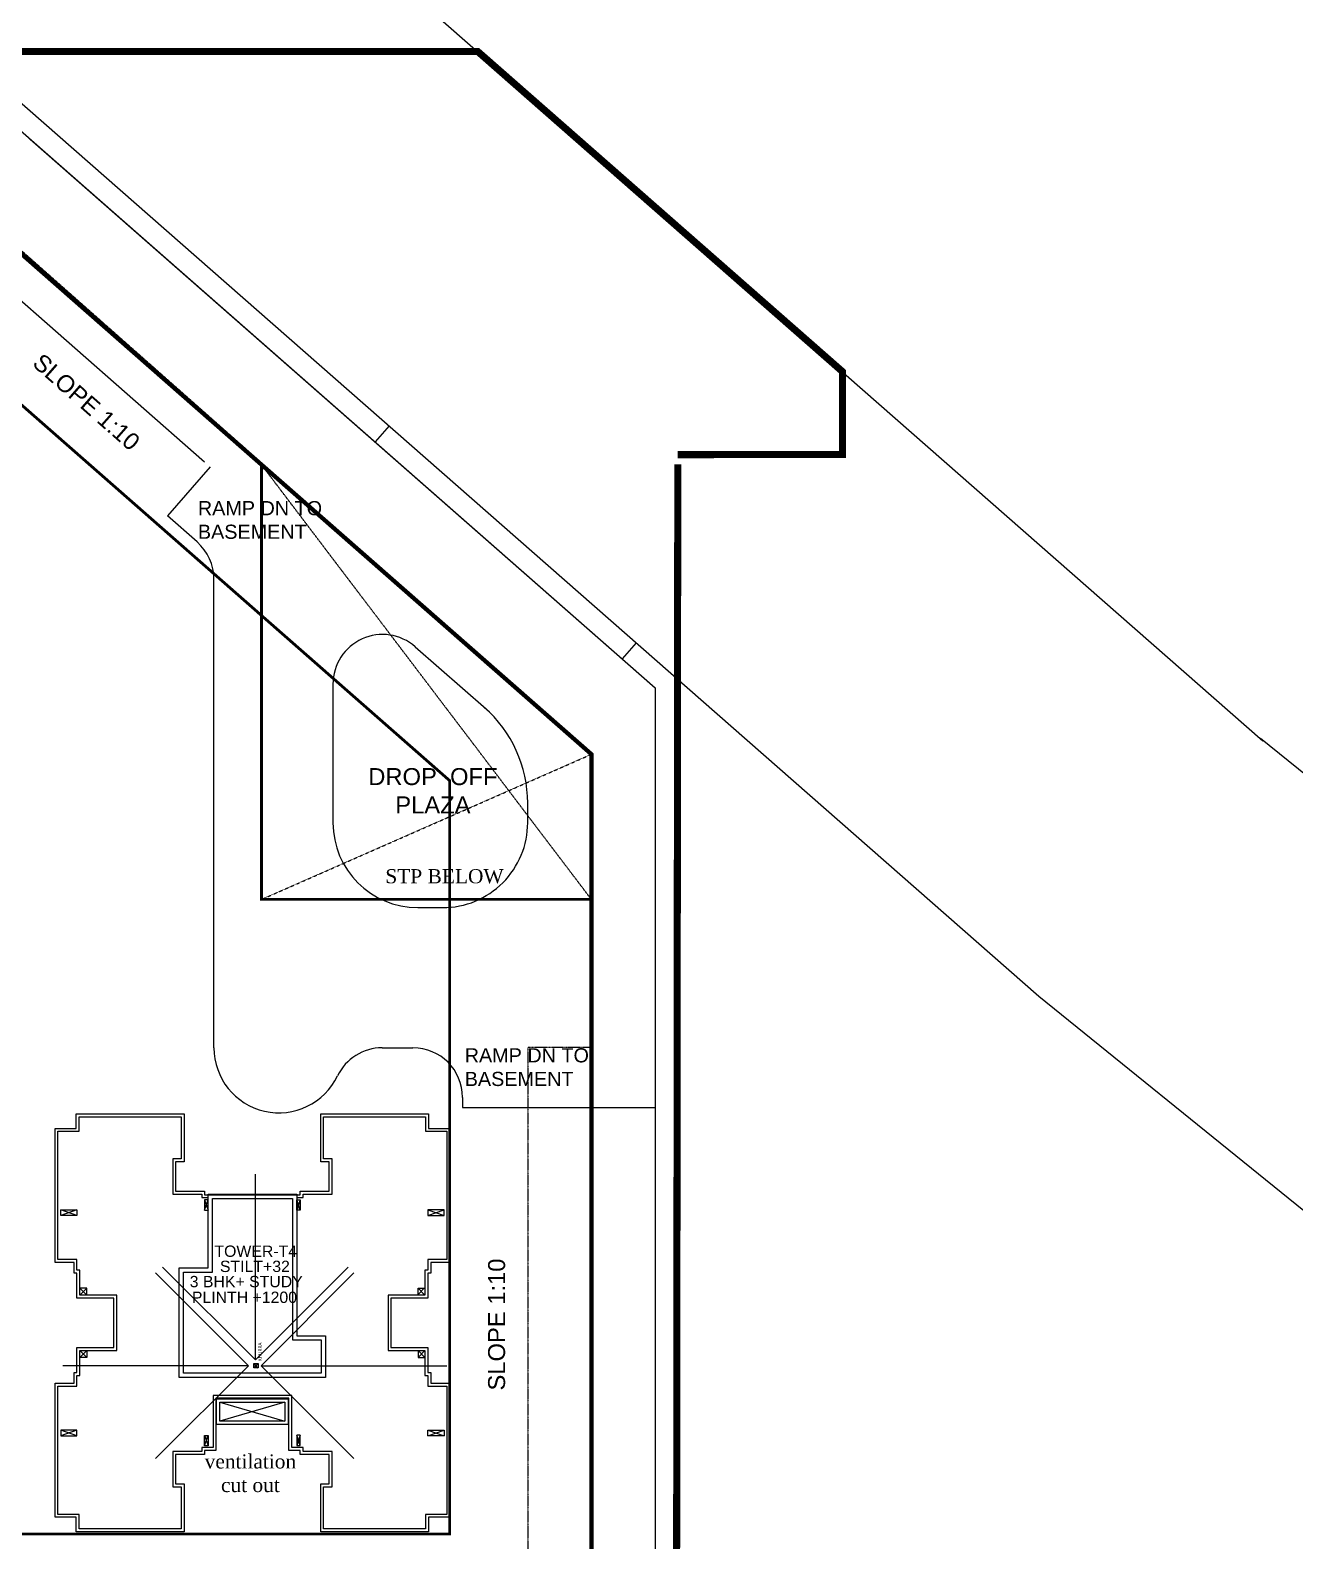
# Model space of a CAD drawing. Header units: millimetres. Extents: x 2061841 to 105821645, y -77612 to 48520811.
# Drawn here: x 105690970 to 105693013, y 48459160 to 48461601 of the extents above; entities that cross this region are included whole.
import ezdxf

# ---------------------------------------------------------------- set-up
doc = ezdxf.new("R2010")
doc.units = ezdxf.units.MM
doc.header["$LTSCALE"] = 10
doc.header["$MEASUREMENT"] = 0
for name, pattern in [('CENTER', [2, 1.25, -0.25, 0.25, -0.25]), ('DASHDOT', [1, 0.5, -0.25, 0, -0.25]), ('HIDDEN', [0.375, 0.25, -0.125])]:
    doc.linetypes.add(name, pattern=pattern)
for name, color, linetype in [('A-ANNO-TEXT', 150, 'Continuous'), ('AC-BLDG', 3, 'Continuous'), ('AC-GRND', 1, 'Continuous'), ('S-OPENING', 6, 'Continuous'), ('SHEET-TEXT', 7, 'Continuous')]:
    doc.layers.add(name, color=color, linetype=linetype)
doc.styles.add('Century', font='swiss.ttf')
doc.styles.add('SS Plan Text', font='calibri.ttf')
doc.styles.add('Text 100', font='romans.shx', dxfattribs={"width": 0.7, "height": 100})
doc.styles.add('Times', font='times.ttf')
doc.dimstyles.new('SCALE 100', dxfattribs={"dimtxt": 100, "dimasz": 75, "dimexe": 50, "dimexo": 50, "dimgap": 40, "dimtad": 1, "dimdec": 0, "dimzin": 1, "dimdsep": 46, "dimtxsty": 'Text 100', "dimblk": 'OBLIQUE', "dimcen": 1, "dimclrd": 3, "dimclre": 3, "dimclrt": 2, "dimadec": 0, "dimazin": 0, "dimtfac": 1, "dimtdec": 0, "dimtofl": 0, "dimtmove": 1, "dimatfit": 3, "dimldrblk": 'OPEN90', "dimfxl": 1, "dimtolj": 1, "dimtzin": 0, "dimarcsym": 0})

# ---------------------------------------------------------------- blocks, each defined once
blk = doc.blocks.new('_Oblique')
at = {"color": 0, "linetype": 'ByBlock', "lineweight": -2}
blk.add_line((-0.5, -0.5), (0.5, 0.5), dxfattribs=at)
blk = doc.blocks.new('_Open90')
at = {"color": 0, "linetype": 'ByBlock', "lineweight": -2}
for p, q in [((-0.5, 0.5), (0, 0)), ((0, 0), (-1, 0)), ((0, 0), (-0.5, -0.5))]:
    blk.add_line(p, q, dxfattribs=at)
blk = doc.blocks.new('A$C3f9037b2')
at = {"layer": 'AC-BLDG', "color": 1, "linetype": 'HIDDEN'}
for p, q in [((146543, -120228), (123250, -89530)), ((123250, -120228), (146543, -109977))]:
    blk.add_line(p, q, dxfattribs=at)
at = {"layer": 'AC-BLDG', "color": 1, "linetype": 'HIDDEN', "const_width": 200}
blk.add_lwpolyline([(123250, -89530), (146543, -109977), (146543, -120228), (123250, -120228), (123250, -89530)], dxfattribs=at)
at = {"layer": 'A-ANNO-TEXT', "insert": (131996, -118089), "char_height": 1000, "width": 9182.53, "attachment_point": 1, "style": 'Times'}
blk.add_mtext('STP BELOW', dxfattribs=at)
blk = doc.blocks.new('A$C82ecaa04')
at = {"layer": 'AC-GRND', "color": 2, "linetype": 'HIDDEN', "ltscale": 5}
blk.add_lwpolyline([(52671, -54347), (52671, -66347), (96841, -66047), (146543, -109977), (146544, -130680), (142044, -130680), (142044, -170041), (125008, -170041), (125008, -175041), (91225, -175041), (91225, -240684), (225330, -240684)], dxfattribs=at)
blk = doc.blocks.new('TOWER-A TYPICAL FLOOR FRAMING PLAN N')
at = {"layer": 'SHEET-TEXT'}
h = blk.add_hatch(color=256, dxfattribs=at)
edge = h.paths.add_edge_path()
edge.add_arc((102928334, 48557457.3), 0.801, 182.4872, 272.4872)
edge.add_ellipse((102928334, 48557457.3), major_axis=(-0.59, 0.541), ratio=1, start_angle=135, end_angle=212.2175)
edge.add_arc((102928334.4, 48557457.1), 0.392, 355.5416, 512.837)
edge.add_arc((102928333.6, 48557457.5), 0.503, 218.5754, 334.9907, ccw=False)
at = {"layer": 'SHEET-TEXT', "ltscale": 51}
for p, q in [((102926120.9, 48561107.5, 101.1), (102929598.6, 48558054.6, 101.1)), ((102926953.3, 48561107.5, 101.1), (102929960.9, 48558467.3, 101.1))]:
    blk.add_line(p, q, dxfattribs=at)
at = {"layer": 'SHEET-TEXT', "color": 8}
for p, q in [((102927969.3, 48559439.2, 101.1), (102928978.9, 48558552.9, 101.1)), ((102927891.8, 48559233.2, 101.1), (102928250.8, 48558918.1, 101.1)), ((102928549.1, 48558975.9, 101.1), (102928526.4, 48558950.1, 101.1)), ((102928260.3, 48558909.7, 101.1), (102928190.9, 48558830.6, 101.1)), ((102928239, 48558788.4, 101.1), (102928190.9, 48558830.6, 101.1)), ((102928266.2, 48557971, 101.1), (102928266.2, 48558728.2, 101.1)), ((102928591.4, 48558619, 101.1), (102928705.8, 48558518.6, 101.1)), ((102928948.1, 48558625.6, 101.1), (102928925.5, 48558599.8, 101.1)), ((102928458.4, 48558558.8, 101.1), (102928458.4, 48558334.8, 101.1)), ((102928978.9, 48558552.9, 101.1), (102928978.9, 48557874.3, 101.1)), ((102928773, 48558334.8, 101.1), (102928773, 48558366.4, 101.1)), ((102928595.7, 48558197.5, 101.1), (102928635.7, 48558197.5, 101.1)), ((102928538, 48557971, 101.1), (102928587.7, 48557971, 101.1)), ((102928667.7, 48557890.9, 101.1), (102928667.7, 48557874.3, 101.1)), ((102928667.7, 48557874.3, 101.1), (102928876, 48557874.3, 101.1)), ((102928876, 48557874.3, 101.1), (102928978.9, 48557874.3, 101.1))]:
    blk.add_line(p, q, dxfattribs=at)
at = {"layer": 'SHEET-TEXT', "ltscale": 0.5}
for p, q in [((102928048.3, 48557836.1, 101.1), (102928048.3, 48557859.5, 101.1)), ((102928048.3, 48557859.5, 101.1), (102928213.3, 48557859.5, 101.1)), ((102928213.3, 48557859.5, 101.1), (102928213.3, 48557791.5, 101.1)), ((102928443.3, 48557791.5, 101.1), (102928443.3, 48557859.5, 101.1)), ((102928443.3, 48557859.5, 101.1), (102928608.2, 48557859.5, 101.1)), ((102928608.2, 48557859.5, 101.1), (102928608.2, 48557836.1, 101.1)), ((102928014, 48557628.9, 101.1), (102928014, 48557836.1, 101.1)), ((102928014, 48557836.1, 101.1), (102928048.3, 48557836.1, 101.1)), ((102928608.2, 48557836.1, 101.1), (102928642.6, 48557836.1, 101.1)), ((102928642.6, 48557836.1, 101.1), (102928642.6, 48557628.9, 101.1)), ((102928213.3, 48557791.5, 101.1), (102928199.6, 48557791.5, 101.1)), ((102928199.6, 48557791.5, 101.1), (102928199.6, 48557734.7, 101.1)), ((102928457, 48557791.5, 101.1), (102928443.3, 48557791.5, 101.1)), ((102928457, 48557734.7, 101.1), (102928457, 48557791.5, 101.1)), ((102928199.6, 48557734.7, 101.1), (102928246.5, 48557734.7, 101.1)), ((102928246.5, 48557734.7, 101.1), (102928246.5, 48557728.9, 101.1)), ((102928410.1, 48557728.9, 101.1), (102928410.1, 48557734.7, 101.1)), ((102928410.1, 48557734.7, 101.1), (102928457, 48557734.7, 101.1)), ((102928246.5, 48557728.9, 101.1), (102928256.8, 48557728.9, 101.1)), ((102928399.8, 48557728.9, 101.1), (102928410.1, 48557728.9, 101.1)), ((102928044.9, 48557628.9, 101.1), (102928014, 48557628.9, 101.1)), ((102928044.9, 48557611.7, 101.1), (102928044.9, 48557628.9, 101.1)), ((102928642.6, 48557628.9, 101.1), (102928611.7, 48557628.9, 101.1)), ((102928611.7, 48557628.9, 101.1), (102928611.7, 48557611.7, 101.1)), ((102928049.5, 48557611.7, 101.1), (102928044.9, 48557611.7, 101.1)), ((102928049.5, 48557571.1, 101.1), (102928049.5, 48557611.7, 101.1)), ((102928611.7, 48557611.7, 101.1), (102928607.1, 48557611.7, 101.1)), ((102928607.1, 48557611.7, 101.1), (102928607.1, 48557571.1, 101.1)), ((102928109.2, 48557571.1, 101.1), (102928049.5, 48557571.1, 101.1)), ((102928109.2, 48557526.6, 101.1), (102928109.2, 48557571.1, 101.1)), ((102928607.1, 48557571.1, 101.1), (102928547.4, 48557571.1, 101.1)), ((102928547.4, 48557571.1, 101.1), (102928547.4, 48557526.6, 101.1)), ((102928109.2, 48557482.1, 101.1), (102928109.2, 48557526.6, 101.1)), ((102928547.4, 48557526.6, 101.1), (102928547.4, 48557482.1, 101.1)), ((102928049.5, 48557441.5, 101.1), (102928049.5, 48557482.1, 101.1)), ((102928049.5, 48557482.1, 101.1), (102928109.2, 48557482.1, 101.1)), ((102928547.4, 48557482.1, 101.1), (102928607.1, 48557482.1, 101.1)), ((102928607.1, 48557482.1, 101.1), (102928607.1, 48557441.5, 101.1)), ((102928014, 48557217.1, 101.1), (102928014, 48557424.3, 101.1)), ((102928014, 48557424.3, 101.1), (102928044.9, 48557424.3, 101.1)), ((102928044.9, 48557424.3, 101.1), (102928044.9, 48557441.5, 101.1)), ((102928044.9, 48557441.5, 101.1), (102928049.5, 48557441.5, 101.1)), ((102928607.1, 48557441.5, 101.1), (102928611.7, 48557441.5, 101.1)), ((102928611.7, 48557441.5, 101.1), (102928611.7, 48557424.3, 101.1)), ((102928611.7, 48557424.3, 101.1), (102928642.6, 48557424.3, 101.1)), ((102928642.6, 48557424.3, 101.1), (102928642.6, 48557217.1, 101.1)), ((102928391.8, 48557409.4, 101.1), (102928264.8, 48557409.4, 101.1)), ((102928264.8, 48557409.4, 101.1), (102928264.8, 48557324.9, 101.1)), ((102928391.8, 48557324.9, 101.1), (102928391.8, 48557409.4, 101.1)), ((102928264.8, 48557324.9, 101.1), (102928246.5, 48557324.9, 101.1)), ((102928246.5, 48557324.9, 101.1), (102928246.5, 48557318.5, 101.1)), ((102928410.1, 48557324.9, 101.1), (102928391.8, 48557324.9, 101.1)), ((102928410.1, 48557318.5, 101.1), (102928410.1, 48557324.9, 101.1)), ((102928246.5, 48557318.5, 101.1), (102928199.6, 48557318.5, 101.1)), ((102928199.6, 48557318.5, 101.1), (102928199.6, 48557261.7, 101.1)), ((102928457, 48557318.5, 101.1), (102928410.1, 48557318.5, 101.1)), ((102928457, 48557261.7, 101.1), (102928457, 48557318.5, 101.1)), ((102928199.6, 48557261.7, 101.1), (102928213.3, 48557261.7, 101.1)), ((102928213.3, 48557261.7, 101.1), (102928213.3, 48557193.7, 101.1)), ((102928443.3, 48557193.7, 101.1), (102928443.3, 48557261.7, 101.1)), ((102928443.3, 48557261.7, 101.1), (102928457, 48557261.7, 101.1)), ((102928048.3, 48557217.1, 101.1), (102928014, 48557217.1, 101.1)), ((102928048.3, 48557193.7, 101.1), (102928048.3, 48557217.1, 101.1)), ((102928642.6, 48557217.1, 101.1), (102928608.2, 48557217.1, 101.1)), ((102928608.2, 48557217.1, 101.1), (102928608.2, 48557193.7, 101.1)), ((102928213.3, 48557193.7, 101.1), (102928048.3, 48557193.7, 101.1)), ((102928608.2, 48557193.7, 101.1), (102928443.3, 48557193.7, 101.1))]:
    blk.add_line(p, q, dxfattribs=at)
at = {"layer": 'SHEET-TEXT', "ltscale": 3500}
for p, q in [((102928251.1, 48557725.4, 101.1), (102928256.8, 48557708.9, 101.1)), ((102928251.1, 48557708.9, 101.1), (102928256.8, 48557725.4, 101.1)), ((102928405.5, 48557725.4, 101.1), (102928399.8, 48557708.9, 101.1)), ((102928405.5, 48557708.9, 101.1), (102928399.8, 48557725.4, 101.1)), ((102928044.9, 48557699.9, 101.1), (102928018.6, 48557709.1, 101.1)), ((102928044.9, 48557709.1, 101.1), (102928018.6, 48557699.9, 101.1)), ((102928611.7, 48557699.9, 101.1), (102928638, 48557709.1, 101.1)), ((102928611.7, 48557709.1, 101.1), (102928638, 48557699.9, 101.1)), ((102928049.5, 48557571.1, 101.1), (102928060.6, 48557582.5, 101.1)), ((102928049.5, 48557582.5, 101.1), (102928060.6, 48557571.1, 101.1)), ((102928606, 48557572.2, 101.1), (102928596, 48557582.5, 101.1)), ((102928606, 48557582.5, 101.1), (102928596, 48557572.2, 101.1)), ((102928049.5, 48557482.1, 101.1), (102928060.6, 48557470.6, 101.1)), ((102928049.5, 48557470.6, 101.1), (102928060.6, 48557482.1, 101.1)), ((102928607.1, 48557482.1, 101.1), (102928596, 48557470.6, 101.1)), ((102928607.1, 48557470.6, 101.1), (102928596, 48557482.1, 101.1)), ((102928044.9, 48557353.3, 101.1), (102928018.6, 48557344.1, 101.1)), ((102928044.9, 48557344.1, 101.1), (102928018.6, 48557353.3, 101.1)), ((102928251.1, 48557327.7, 101.1), (102928256.8, 48557344.9, 101.1)), ((102928251.1, 48557344.9, 101.1), (102928256.8, 48557327.7, 101.1)), ((102928405.5, 48557328.3, 101.1), (102928399.8, 48557344.9, 101.1)), ((102928405.5, 48557344.9, 101.1), (102928399.8, 48557328.3, 101.1)), ((102928611.7, 48557353.3, 101.1), (102928638, 48557344.1, 101.1)), ((102928611.7, 48557344.1, 101.1), (102928638, 48557353.3, 101.1))]:
    blk.add_line(p, q, dxfattribs=at)
at = {"layer": 'SHEET-TEXT'}
for p, q in [((102928330.4, 48557453.7, 101.1), (102928330.4, 48557460.9, 101.1)), ((102928330.4, 48557460.9, 101.1), (102928337.6, 48557460.9, 101.1)), ((102928330.4, 48557460.9, 101.1), (102928333.3, 48557457.9, 101.1)), ((102928330.4, 48557453.7, 101.1), (102928333.3, 48557456.6, 101.1)), ((102928337.6, 48557453.7, 101.1), (102928330.4, 48557453.7, 101.1)), ((102928334.6, 48557457.9, 101.1), (102928337.6, 48557460.9, 101.1)), ((102928334.6, 48557456.6, 101.1), (102928337.6, 48557453.7, 101.1)), ((102928337.6, 48557460.9, 101.1), (102928337.6, 48557453.7, 101.1)), ((102928275.8, 48557398.5, 101.1), (102928380.8, 48557367.5, 101.1)), ((102928380.8, 48557398.5, 101.1), (102928275.8, 48557367.5, 101.1))]:
    blk.add_line(p, q, dxfattribs=at)
at = {"layer": 'SHEET-TEXT', "linetype": 'CENTER', "ltscale": 3, "const_width": 11.4, "elevation": 101.1}
for points in [[(102929015.5, 48558913.6), (102929013.3, 48556819.3), (102927747.5, 48556819.3), (102927747.5, 48555591.8), (102930816.1, 48555591.8)], [(102930816.1, 48554057.5), (102926493.4, 48554057.5), (102926213.1, 48554295.5), (102926213.1, 48559581), (102925522.7, 48559581), (102925522.7, 48560961.9), (102926865.2, 48560961.9), (102926865.2, 48559581), (102927859.7, 48559581), (102928692.2, 48559581.1), (102929281.8, 48559063.5), (102929281.8, 48558929.6), (102929015.5, 48558929.5)]]:
    blk.add_lwpolyline(points, dxfattribs=at)
at = {"layer": 'SHEET-TEXT', "color": 8, "elevation": 101.1}
blk.add_lwpolyline([(102926271.7, 48554290.8), (102926247.5, 48554311.4), (102926247.5, 48559615.4), (102925557, 48559615.4), (102925557, 48560927.6), (102926273.8, 48560927.6), (102926830.9, 48560438.5), (102926830.9, 48559546.7), (102927846.8, 48559546.7), (102928978.9, 48558552.9), (102928978.9, 48556853.6), (102927713.1, 48556853.6), (102927713.1, 48555557.5), (102930781.8, 48555557.5), (102930781.8, 48555519.1), (102932316.1, 48555519.1), (102932316.1, 48555404.1), (102932811.9, 48555404.1), (102932991.5, 48555245.2), (102932481.6, 48554130.2), (102930781.8, 48554130.2), (102930781.8, 48554091.8), (102926506, 48554091.8), (102926490.8, 48554104.7)], dxfattribs=at)
at = {"layer": 'SHEET-TEXT', "color": 8, "linetype": 'DASHDOT', "ltscale": 5, "const_width": 6.86, "elevation": 101.1}
blk.add_lwpolyline([(102932213.1, 48555416.2), (102930678.8, 48555416.2), (102930678.8, 48555454.5), (102927610.2, 48555454.5), (102927610.2, 48556956.6), (102928876, 48556956.6), (102928876, 48558445.4), (102927738.7, 48559443.8), (102926727.9, 48559443.8), (102926727.9, 48560331), (102926165.6, 48560824.6), (102925660, 48560824.6), (102925660, 48559718.3), (102926350.4, 48559718.3), (102926350.4, 48554419.1), (102926614.5, 48554194.8), (102930678.8, 48554194.8), (102930678.8, 48554233.2), (102932415.3, 48554233.2), (102932866.1, 48555218.6), (102932772.9, 48555301.1), (102932213.1, 48555301.1)], close=True, dxfattribs=at)
at = {"layer": 'SHEET-TEXT', "color": 8, "linetype": 'HIDDEN', "ltscale": 10, "const_width": 4.58, "elevation": 101.1}
blk.add_lwpolyline([(102928647.1, 48558402.6), (102928647.1, 48557185.4), (102927381.3, 48557185.4), (102927381.3, 48555225.7), (102930450, 48555225.7), (102930450, 48555187.3), (102931984.3, 48555187.3), (102931984.3, 48555072.3), (102932547.6, 48555072.3), (102932268.5, 48554462), (102930450, 48554462), (102930450, 48554423.6), (102926627.9, 48554423.6), (102926579.3, 48554464.9), (102926579.3, 48559214.9), (102927721.8, 48559214.9)], close=True, dxfattribs=at)
at = {"layer": 'SHEET-TEXT', "ltscale": 51, "elevation": 101.1}
for points in [[(102932889.3, 48556103.5), (102929956.8, 48558470.9)], [(102929598.6, 48558054.6), (102932621, 48555609.7)]]:
    blk.add_lwpolyline(points, dxfattribs=at)
at = {"layer": 'SHEET-TEXT', "ltscale": 0.5, "elevation": 101.1}
for points in [[(102928387.2, 48557320.3), (102928387.2, 48557404.9), (102928269.4, 48557404.9), (102928269.4, 48557320.3), (102928251.1, 48557320.3), (102928251.1, 48557313.9), (102928204.1, 48557313.9), (102928204.1, 48557266.3), (102928217.9, 48557266.3), (102928217.9, 48557189.1), (102928043.7, 48557189.1), (102928043.7, 48557212.5), (102928009.4, 48557212.5), (102928009.4, 48557428.9), (102928040.3, 48557428.9), (102928040.3, 48557446.1), (102928044.9, 48557446.1), (102928044.9, 48557486.7), (102928104.6, 48557486.7), (102928104.6, 48557526.6), (102928104.6, 48557566.5), (102928044.9, 48557566.5), (102928044.9, 48557607.1), (102928040.3, 48557607.1), (102928040.3, 48557624.3), (102928009.4, 48557624.3), (102928009.4, 48557840.7), (102928043.7, 48557840.7), (102928043.7, 48557864.1), (102928217.9, 48557864.1), (102928217.9, 48557786.9), (102928204.1, 48557786.9), (102928204.1, 48557739.3), (102928251.1, 48557739.3), (102928251.1, 48557733.5), (102928256.8, 48557733.5)], [(102928399.8, 48557733.5), (102928405.5, 48557733.5), (102928405.5, 48557739.3), (102928452.4, 48557739.3), (102928452.4, 48557786.9), (102928438.7, 48557786.9), (102928438.7, 48557864.1), (102928612.8, 48557864.1), (102928612.8, 48557840.7), (102928647.1, 48557840.7), (102928647.1, 48557624.3), (102928616.3, 48557624.3), (102928616.3, 48557607.1), (102928611.7, 48557607.1), (102928611.7, 48557566.5), (102928552, 48557566.5), (102928552, 48557526.6), (102928552, 48557486.7), (102928611.7, 48557486.7), (102928611.7, 48557446.1), (102928616.3, 48557446.1), (102928616.3, 48557428.9), (102928647.1, 48557428.9), (102928647.1, 48557212.5), (102928612.8, 48557212.5), (102928612.8, 48557189.1), (102928438.7, 48557189.1), (102928438.7, 48557266.3), (102928452.4, 48557266.3), (102928452.4, 48557313.9), (102928405.5, 48557313.9), (102928405.5, 48557320.3), (102928387.2, 48557320.3)]]:
    blk.add_lwpolyline(points, dxfattribs=at)
at = {"layer": 'SHEET-TEXT', "color": 1, "ltscale": 0.5, "elevation": 101.1}
blk.add_lwpolyline([(102928251.1, 48557733.5), (102928405.5, 48557733.5), (102928405.5, 48557739.3), (102928452.4, 48557739.3), (102928452.4, 48557786.9), (102928438.7, 48557786.9), (102928438.7, 48557864.1), (102928612.8, 48557864.1), (102928612.8, 48557840.7), (102928647.1, 48557840.7), (102928647.1, 48557624.3), (102928616.3, 48557624.3), (102928616.3, 48557607.1), (102928611.7, 48557607.1), (102928611.7, 48557566.5), (102928552, 48557566.5), (102928552, 48557526.6), (102928552, 48557486.7), (102928611.7, 48557486.7), (102928611.7, 48557446.1), (102928616.3, 48557446.1), (102928616.3, 48557428.9), (102928647.1, 48557428.9), (102928647.1, 48557212.5), (102928612.8, 48557212.5), (102928612.8, 48557189.1), (102928438.7, 48557189.1), (102928438.7, 48557266.3), (102928452.4, 48557266.3), (102928452.4, 48557313.9), (102928405.5, 48557313.9), (102928405.5, 48557320.3), (102928387.2, 48557320.3), (102928387.2, 48557404.9), (102928269.4, 48557404.9), (102928269.4, 48557320.3), (102928251.1, 48557320.3), (102928251.1, 48557313.9), (102928204.1, 48557313.9), (102928204.1, 48557266.3), (102928217.9, 48557266.3), (102928217.9, 48557189.1), (102928043.7, 48557189.1), (102928043.7, 48557212.5), (102928009.4, 48557212.5), (102928009.4, 48557428.9), (102928040.3, 48557428.9), (102928040.3, 48557446.1), (102928044.9, 48557446.1), (102928044.9, 48557486.7), (102928104.6, 48557486.7), (102928104.6, 48557526.6), (102928104.6, 48557566.5), (102928044.9, 48557566.5), (102928044.9, 48557607.1), (102928040.3, 48557607.1), (102928040.3, 48557624.3), (102928009.4, 48557624.3), (102928009.4, 48557840.7), (102928043.7, 48557840.7), (102928043.7, 48557864.1), (102928217.9, 48557864.1), (102928217.9, 48557786.9), (102928204.1, 48557786.9), (102928204.1, 48557739.3), (102928251.1, 48557739.3), (102928251.1, 48557733.5), (102928256.8, 48557733.5)], dxfattribs=at)
at = {"layer": 'SHEET-TEXT', "elevation": 101.1}
for points in [[(102928210.2, 48557438.5), (102928210.2, 48557615.6), (102928256.8, 48557615.6), (102928256.8, 48557734.6), (102928399.8, 48557734.6), (102928399.8, 48557505.8), (102928446.4, 48557505.8), (102928446.4, 48557438.5)], [(102928217.1, 48557445.4), (102928217.1, 48557608.7), (102928263.6, 48557608.7), (102928263.6, 48557727.7), (102928392.9, 48557727.7), (102928392.9, 48557498.9), (102928439.5, 48557498.9), (102928439.5, 48557445.4)], [(102928270.5, 48557403.7), (102928386.1, 48557403.7), (102928386.1, 48557362.2), (102928270.5, 48557362.2)], [(102928275.8, 48557398.5), (102928380.8, 48557398.5), (102928380.8, 48557367.5), (102928275.8, 48557367.5)]]:
    blk.add_lwpolyline(points, close=True, dxfattribs=at)
at = {"layer": 'SHEET-TEXT', "ltscale": 3500, "elevation": 101.1}
for points in [[(102928251.1, 48557725.4), (102928251.1, 48557708.9), (102928256.8, 48557708.9), (102928256.8, 48557725.4)], [(102928405.5, 48557725.4), (102928405.5, 48557708.9), (102928399.8, 48557708.9), (102928399.8, 48557725.4)], [(102928044.9, 48557709.1), (102928044.9, 48557699.9), (102928018.6, 48557699.9), (102928018.6, 48557709.1)], [(102928611.7, 48557709.1), (102928611.7, 48557699.9), (102928638, 48557699.9), (102928638, 48557709.1)], [(102928044.9, 48557344.1), (102928044.9, 48557353.3), (102928018.6, 48557353.3), (102928018.6, 48557344.1)], [(102928251.1, 48557327.7), (102928251.1, 48557344.3), (102928256.8, 48557344.3), (102928256.8, 48557327.7)], [(102928405.5, 48557328.3), (102928405.5, 48557344.9), (102928399.8, 48557344.9), (102928399.8, 48557328.3)], [(102928611.7, 48557344.1), (102928611.7, 48557353.3), (102928638, 48557353.3), (102928638, 48557344.1)]]:
    blk.add_lwpolyline(points, close=True, dxfattribs=at)
for points in [[(102928060.6, 48557571.1), (102928060.6, 48557582.5), (102928049.5, 48557582.5)], [(102928596, 48557572.2), (102928596, 48557582.5), (102928606, 48557582.5)], [(102928060.6, 48557482.1), (102928060.6, 48557470.6), (102928049.5, 48557470.6)], [(102928596, 48557482.1), (102928596, 48557470.6), (102928607.1, 48557470.6)]]:
    blk.add_lwpolyline(points, dxfattribs=at)
at = {"layer": 'SHEET-TEXT'}
for radius in [0.881, 0.801]:
    blk.add_circle((102928334, 48557457.3, 101.1), radius, dxfattribs=at)
at = {"layer": 'SHEET-TEXT', "color": 8}
for centre, radius, start, end in [((102928186.1, 48558728.2, 101.1), 80.1, 0, 48.7213), ((102928538.5, 48558558.8, 101.1), 80.1, 48.7219, 180), ((102928567.1, 48558366.4, 101.1), 205.9, 0.0001, 48.7213), ((102928595.7, 48558334.8, 101.1), 137.3, 180, 270), ((102928635.7, 48558334.8, 101.1), 137.3, 270, 0.0001), ((102928371.2, 48557971, 101.1), 105, 180, 334.3538), ((102928538, 48557890.9, 101.1), 80.1, 90, 154.3538), ((102928587.7, 48557890.9, 101.1), 80.1, 0, 90)]:
    blk.add_arc(centre, radius, start, end, dxfattribs=at)
at = {"layer": 'SHEET-TEXT'}
for centre, radius, start, end in [((102928333.6, 48557457.5, 101.1), 0.503, 218.5754, 333.1042), ((102928334.4, 48557457.1, 101.1), 0.392, 355.5416, 155.258)]:
    blk.add_arc(centre, radius, start, end, dxfattribs=at)
at = {"layer": 'SHEET-TEXT', "xscale": 0.0228823837028751, "yscale": 0.0228823837028751, "zscale": 0.0228823837028751}
for name in ['A$C82ecaa04', 'A$C3f9037b2']:
    blk.add_blockref(name, (102925522.7, 48560961.9, 101.1), dxfattribs=at)
at = {"layer": 'SHEET-TEXT'}
for s, height, rotation, style, p in [('SLOPE 1:10', 27.46, 318.7213, 'Century', (102927971.1, 48559074.6, 101.1)), ('SLOPE 1:10', 27.46, 90, 'Century', (102928736.5, 48557417.2, 101.1)), ('KHURRA', 5.61, 90, 'SS Plan Text', (102928343.3, 48557464.7, 101.1))]:
    blk.add_text(s, height=height, rotation=rotation, dxfattribs=dict(at, style=style)).set_placement(p)
at = {"layer": 'SHEET-TEXT', "style": 'Century'}
for s, height, p in [('TOWER-T4', 18.31, (102928266.9, 48557633.2, 101.1)), ('STILT+32', 18.31, (102928275.8, 48557608.7, 101.1)), ('3 BHK+ STUDY', 18.306, (102928227, 48557584.1, 101.1)), ('PLINTH +1200', 18.306, (102928230.5, 48557558.7, 101.1))]:
    blk.add_text(s, height=height, dxfattribs=at).set_placement(p)
at = {"layer": 'SHEET-TEXT', "attachment_point": 1}
for s, insert, char_height, width, style in [('RAMP DN TO BASEMENT', (102928240.2, 48558854.5, 101.1), 22.882, 212.103, 'Century'), ('\\pxqc;DROP  OFF PLAZA', (102928513.8, 48558423, 101.1), 27.459, 212.103, 'Century'), ('RAMP DN TO BASEMENT', (102928671.3, 48557970.3, 101.1), 22.882, 212.103, 'Century'), ('\\pxqc;ventilation cut out', (102928247.1, 48557314.1, 101.1), 22.882, 155.916, 'Times')]:
    blk.add_mtext(s, dxfattribs=dict(at, insert=insert, char_height=char_height, width=width, style=style))
at = {"layer": 'SHEET-TEXT'}
for points in [[(102928333.2, 48557466.7, 101.1), (102928333.2, 48557526.7, 101.1)], [(102928321.9, 48557457.3, 101.1), (102928271.2, 48557457.3, 101.1)], [(102928342.2, 48557457.3, 101.1), (102928389.1, 48557457.3, 101.1)]]:
    blk.add_leader(points, dimstyle='SCALE 100', override={"dimasz": 300, "dimtad": 0, "dimarcsym": 1}, dxfattribs=at)

msp = doc.modelspace()

# ---------------------------------------------------------------- block references
at = {"layer": 'S-OPENING'}
msp.add_blockref('TOWER-A TYPICAL FLOOR FRAMING PLAN N', (2763000.3, -98014.7), dxfattribs=at)

doc.saveas('drawing.dxf')
